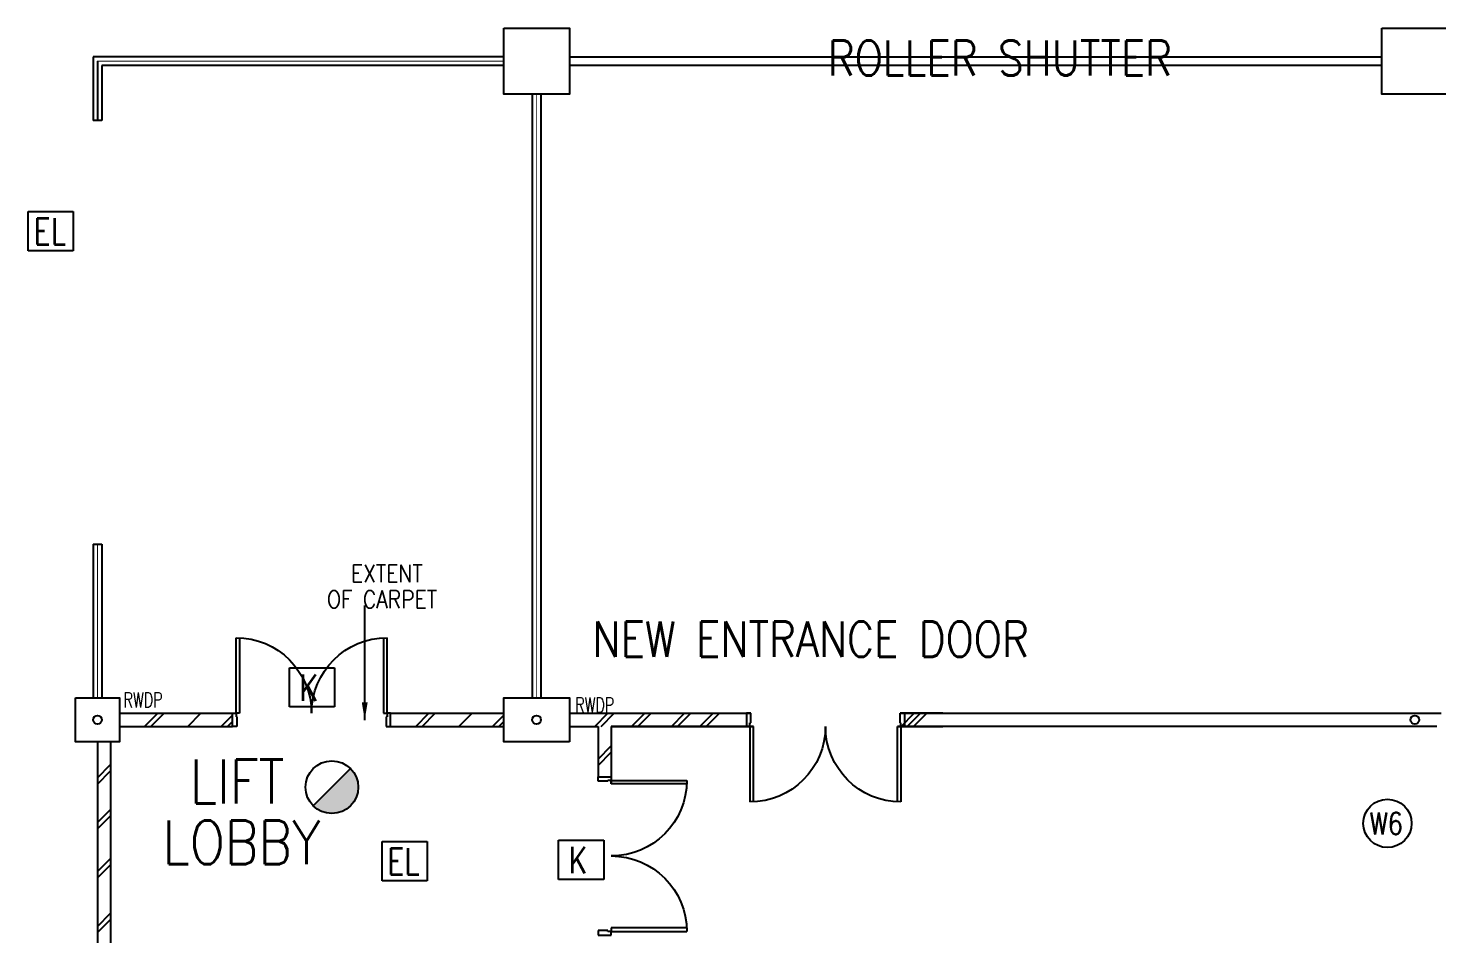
# Model space of a CAD drawing. Header units: feet. Extents: x 1613173 to 1750704, y -859418 to -757301.
# Drawn here: x 1700171 to 1716210, y -786861 to -776549 of the extents above; entities that cross this region are included whole.
import ezdxf

# ---------------------------------------------------------------- set-up
doc = ezdxf.new("R2010")
doc.units = ezdxf.units.FT
doc.header["$LTSCALE"] = 13
doc.header["$MEASUREMENT"] = 0
for name, color, linetype in [('-EL & K', 10, 'CONTINUOUS'), ('-FF', 240, 'CONTINUOUS'), ('COL', 3, 'CONTINUOUS'), ('DR', 7, 'CONTINUOUS'), ('hatch', 7, 'CONTINUOUS'), ('LINE', 7, 'CONTINUOUS'), ('NEW WALL', 7, 'CONTINUOUS'), ('RWDP', 145, 'CONTINUOUS'), ('SPEC', 7, 'CONTINUOUS'), ('T50', 4, 'CONTINUOUS'), ('WALL', 2, 'CONTINUOUS'), ('WIN', 5, 'CONTINUOUS'), ('WIN-T', 7, 'CONTINUOUS')]:
    doc.layers.add(name, color=color, linetype=linetype)
doc.styles.add('E', font='ROMANS.SHX', dxfattribs={"width": 0.9})
doc.styles.add('ROMANS', font='romans')
doc.styles.get("Standard").update_dxf_attribs({"font": 'ROMANS.SHX'})
doc.dimstyles.get("Standard").update_dxf_attribs({"dimtxt": 0.18, "dimasz": 0.18, "dimexe": 0.18, "dimexo": 0.0625, "dimgap": 0.09, "dimtad": 0, "dimtih": 1, "dimtoh": 1, "dimdec": 4, "dimzin": 0, "dimdsep": 46, "dimtxsty": 'Standard', "dimcen": 0.09, "dimadec": 0, "dimazin": 0, "dimtfac": 1, "dimtdec": 4, "dimtofl": 0, "dimtmove": 0, "dimatfit": 3, "dimfxl": 1, "dimtolj": 1, "dimtzin": 0, "dimarcsym": 0})

# ---------------------------------------------------------------- blocks, each defined once
blk = doc.blocks.new('DR-1800-B')
at = {"layer": 'DR'}
for p, q in [((-50, 0), (0, 0)), ((0, 0), (0, -150)), ((-1800, 0), (-1800, -150)), ((-1750, 0), (-1800, 0)), ((-1800, -150), (-1760, -150)), ((-1760, -150), (-1760, -110)), ((-1760, -110), (-1750, -110)), ((-1760, -150), (-1760, -1010)), ((-1720, -150), (-1760, -150)), ((-1750, -110), (-1750, 0)), ((-1720, -1009), (-1720, -150)), ((-80, -1009), (-80, -150)), ((-80, -150), (-40, -150)), ((-50, -110), (-50, 0)), ((-40, -110), (-50, -110)), ((-40, -150), (-40, -110)), ((-40, -150), (-40, -1010)), ((0, -150), (-40, -150))]:
    blk.add_line(p, q, dxfattribs=at)
for centre, start, end in [((-1760, -150), 270, 0), ((-40, -150), 180.0001, 270)]:
    blk.add_arc(centre, 860, start, end, dxfattribs=at)
blk = doc.blocks.new('SMOKE-HEAT DETECTOR')
at = {"layer": '-FF'}
blk.add_hatch(color=11, dxfattribs=at).paths.add_polyline_path([(300, 0, 0.198912), (212, 212), (-212, -212, 0.668179)])
at = {"layer": '-FF', "linetype": 'Continuous'}
blk.add_line((-212, -212), (212, 212), dxfattribs=at)
blk.add_circle((0, 0), 300, dxfattribs=at)

msp = doc.modelspace()

# ---------------------------------------------------------------- linework, layer by layer
at = {"layer": '-EL & K', "color": 0}
for p, q in [((1700171.1, -778635.7), (1700685, -778635.7)), ((1700171.1, -779082.8), (1700171.1, -778635.7)), ((1700685, -778635.7), (1700685, -779082.8)), ((1700685, -779082.8), (1700171.1, -779082.8)), ((1703146.4, -784277.4), (1703146.4, -783830.3)), ((1703146.4, -783830.3), (1703660.3, -783830.3)), ((1703660.3, -783830.3), (1703660.3, -784277.4)), ((1703660.3, -784277.4), (1703146.4, -784277.4)), ((1704201.5, -785809.1), (1704715.4, -785809.1)), ((1704201.5, -786256.2), (1704201.5, -785809.1)), ((1704715.4, -785809.1), (1704715.4, -786256.2)), ((1706210.7, -786241.6), (1706210.7, -785794.5)), ((1706210.7, -785794.5), (1706724.6, -785794.5)), ((1706724.6, -785794.5), (1706724.6, -786241.6)), ((1704715.4, -786256.2), (1704201.5, -786256.2)), ((1706724.6, -786241.6), (1706210.7, -786241.6))]:
    msp.add_line(p, q, dxfattribs=at)
at = {"layer": 'COL', "color": 0}
for points in [[(1705585.2, -776549.1), (1706335.2, -776549.1), (1706335.2, -777299.1), (1705585.2, -777299.1)], [(1715585.2, -776549.1), (1716335.2, -776549.1), (1716335.2, -777299.1), (1715585.2, -777299.1)], [(1700710.2, -784174.1), (1701210.2, -784174.1), (1701210.2, -784674.1), (1700710.2, -784674.1)], [(1706335.2, -784674.1), (1705585.2, -784674.1), (1705585.2, -784174.1), (1706335.2, -784174.1)]]:
    msp.add_lwpolyline(points, close=True, dxfattribs=at)
at = {"layer": 'COL'}
msp.add_lwpolyline([(1705585.2, -776549.1), (1706335.2, -776549.1), (1706335.2, -777299.1), (1705585.2, -777299.1)], close=True, dxfattribs=at)
at = {"layer": 'hatch', "color": 0}
for p, q in [((1701497.2, -784499.1), (1701647.2, -784349.1)), ((1701568.9, -784499.1), (1701718.9, -784349.1)), ((1701987.9, -784499.1), (1702137.9, -784349.1)), ((1702369.7, -784499.1), (1702497.7, -784371)), ((1702441.3, -784499.1), (1702497.7, -784442.7)), ((1704584.7, -784499.1), (1704734.7, -784349.1)), ((1704656.4, -784499.1), (1704806.4, -784349.1)), ((1705075.4, -784499.1), (1705225.4, -784349.1)), ((1705457.2, -784499.1), (1705585.2, -784371)), ((1705528.8, -784499.1), (1705585.2, -784442.7)), ((1706622.2, -784499.1), (1706772.2, -784349.1)), ((1706693.9, -784499.1), (1706843.9, -784349.1)), ((1707041.3, -784499.1), (1707191.3, -784349.1)), ((1707112.9, -784499.1), (1707262.9, -784349.1)), ((1707494.7, -784499.1), (1707644.7, -784349.1)), ((1707566.3, -784499.1), (1707716.3, -784349.1)), ((1707819.3, -784499.1), (1707969.3, -784349.1)), ((1707890.9, -784499.1), (1708040.9, -784349.1)), ((1710109.6, -784499.1), (1710259.6, -784349.1)), ((1710180.2, -784499.1), (1710330.2, -784349.1)), ((1710181.2, -784499.1), (1710331.2, -784349.1)), ((1710251.9, -784499.1), (1710401.9, -784349.1)), ((1706660.2, -784871.3), (1706810.2, -784721.3)), ((1706660.2, -784943), (1706810.2, -784793)), ((1700960.2, -785083.3), (1701110.2, -784933.3)), ((1700960.2, -785154.9), (1701110.2, -785004.9)), ((1700960.2, -785594.1), (1701110.2, -785444.1)), ((1700960.2, -785665.7), (1701110.2, -785515.7)), ((1700960.2, -786152.8), (1701110.2, -786002.8)), ((1700960.2, -786224.4), (1701110.2, -786074.4)), ((1700960.2, -786775.3), (1701110.2, -786625.3)), ((1700960.2, -786846.9), (1701110.2, -786696.9))]:
    msp.add_line(p, q, dxfattribs=at)
at = {"layer": 'NEW WALL', "color": 0}
for p, q in [((1705585.2, -776873.9), (1700910.2, -776873.9)), ((1700910.2, -776873.9), (1700910.2, -777601.2)), ((1700960.2, -776924.1), (1700960.2, -777601.2)), ((1705585.2, -776975.8), (1701010.2, -776975.8)), ((1701010.2, -776975.8), (1701010.2, -777601.2)), ((1705910.2, -777299.1), (1705910.2, -780349.1)), ((1706010.2, -777299.1), (1706010.2, -780349.1)), ((1701010.2, -777601.2), (1700910.2, -777601.2))]:
    msp.add_line(p, q, dxfattribs=at)
at = {"layer": 'NEW WALL'}
for p, q in [((1705585.2, -776873.9), (1700910.2, -776873.9)), ((1700910.2, -776873.9), (1700910.2, -777601.2)), ((1700960.2, -776924.1), (1700960.2, -777601.2)), ((1705585.2, -776975.8), (1701010.2, -776975.8)), ((1701010.2, -776975.8), (1701010.2, -777601.2)), ((1705910.2, -777299.1), (1705910.2, -784174.1)), ((1706010.2, -777299.1), (1706010.2, -784174.1)), ((1701010.2, -777601.2), (1700910.2, -777601.2))]:
    msp.add_line(p, q, dxfattribs=at)
at = {"layer": 'NEW WALL', "color": 0, "const_width": 10, "flags": 128}
for points in [[(1705585.2, -776924.1), (1700955.4, -776924.1)], [(1700960.2, -777601.2), (1700960.2, -776924.1)], [(1705960.2, -780349.1), (1705960.2, -777299.1)]]:
    msp.add_lwpolyline(points, dxfattribs=at)
at = {"layer": 'NEW WALL', "const_width": 10, "flags": 128}
for points in [[(1705585.2, -776924.1), (1700955.4, -776924.1)], [(1700960.2, -777601.2), (1700960.2, -776924.1)], [(1705960.2, -784174.1), (1705960.2, -777299.1)]]:
    msp.add_lwpolyline(points, dxfattribs=at)
at = {"layer": 'RWDP', "color": 0}
for centre in [(1700960.2, -784423.2), (1705960.2, -784423.2), (1715960.2, -784423.2)]:
    msp.add_circle(centre, 50, dxfattribs=at)
at = {"layer": 'WALL', "color": 7, "linetype": 'Continuous'}
for p, q in [((1706335.2, -776874.1), (1715585.2, -776874.1)), ((1715585.2, -776974.1), (1706335.2, -776974.1)), ((1706335.2, -784349.1), (1708349, -784349.1)), ((1708349, -784349.1), (1708399, -784349.1)), ((1710585.2, -784349.1), (1710099, -784349.1)), ((1708389, -784499.1), (1706810.2, -784499.1)), ((1710585.2, -784499.1), (1710149, -784499.1))]:
    msp.add_line(p, q, dxfattribs=at)
at = {"layer": 'WALL', "color": 0}
for p, q in [((1705910.2, -780349.1), (1705910.2, -780499.1)), ((1701210.2, -784349.1), (1702497.7, -784349.1)), ((1704297.7, -784349.1), (1705585.2, -784349.1)), ((1706335.2, -784349.1), (1708399, -784349.1)), ((1710585.2, -784349.1), (1710099, -784349.1)), ((1710099, -784349.1), (1716260.2, -784349.1)), ((1701210.2, -784499.1), (1702497.7, -784499.1)), ((1704297.7, -784499.1), (1705585.2, -784499.1)), ((1706335.2, -784499.1), (1706660.2, -784499.1)), ((1706660.2, -784499.1), (1706660.2, -785074.1)), ((1706810.2, -784499.1), (1706810.2, -785154.1)), ((1706810.2, -784499.1), (1708429, -784499.1)), ((1710069, -784499.1), (1710585.2, -784499.1)), ((1716210.2, -784499.1), (1710069, -784499.1)), ((1700960.2, -784674.1), (1700960.2, -787449.1)), ((1701110.2, -784674.1), (1701110.2, -787449.1))]:
    msp.add_line(p, q, dxfattribs=at)
at = {"layer": 'WIN', "color": 0}
for p, q in [((1700910.2, -782424.1), (1700910.2, -784174.1)), ((1700910.2, -782424.1), (1701010.2, -782424.1)), ((1701010.2, -782424.1), (1701010.2, -784174.1))]:
    msp.add_line(p, q, dxfattribs=at)
at = {"layer": 'WIN', "color": 0, "const_width": 10, "flags": 128}
msp.add_lwpolyline([(1700960.2, -784174.1), (1700960.2, -782424.1)], dxfattribs=at)
at = {"layer": 'WIN-T', "color": 0}
msp.add_circle((1715647.7, -785602.6), 275, dxfattribs=at)

# ---------------------------------------------------------------- block references
at = {"layer": '-FF', "color": 0}
msp.add_blockref('SMOKE-HEAT DETECTOR', (1703629.6, -785190.9), dxfattribs=at)
at = {"layer": 'WALL', "color": 0, "xscale": -1}
for p, rotation in [((1704297.7, -784499.1), 180), ((1706660.2, -786874.1), 90)]:
    msp.add_blockref('DR-1800-B', p, dxfattribs=dict(at, rotation=rotation))
at = {"layer": 'WALL', "xscale": -1}
msp.add_blockref('DR-1800-B', (1708349, -784349.1), dxfattribs=at)

# ---------------------------------------------------------------- texts
at = {"layer": '-EL & K', "color": 0, "style": 'E', "width": 0.8}
for s, p in [('EL', (1700232.6, -779012.8)), ('K', (1703257.8, -784207.4)), ('EL', (1704259, -786186.3)), ('K', (1706322.2, -786171.6))]:
    msp.add_text(s, height=300, dxfattribs=at).set_placement(p)
at = {"layer": 'RWDP', "color": 0, "style": 'ROMANS', "width": 0.7}
for p in [(1701256.4, -784282.2), (1706399.7, -784340.4)]:
    msp.add_text('RWDP', height=170, dxfattribs=at).set_placement(p)
at = {"layer": 'SPEC', "color": 0, "style": 'ROMANS', "width": 0.85}
for s, p in [('EXTENT', (1703847.2, -782858.1)), ('OF CARPET', (1703573.3, -783151.6))]:
    msp.add_text(s, height=200, dxfattribs=at).set_placement(p)
at = {"layer": 'T50', "color": 0, "style": 'ROMANS', "width": 0.85}
for s, height, p in [('ROLLER SHUTTER', 400, (1709276, -777089.6)), ('NEW ENTRANCE DOOR', 400, (1706596.1, -783705.3)), ('LIFT', 500, (1702012.9, -785376)), ('LOBBY', 500, (1701699.9, -786068.4))]:
    msp.add_text(s, height=height, dxfattribs=at).set_placement(p)
at = {"layer": 'WIN-T', "color": 0, "style": 'ROMANS', "width": 0.8}
msp.add_text('W6', height=250, dxfattribs=at).set_placement((1715447, -785728.5))

# ---------------------------------------------------------------- leaders
at = {"layer": 'LINE', "color": 0}
msp.add_leader([(1704003.1, -784426.7), (1704003.1, -783120.7)], dimstyle='Standard', override={"dimscale": 100, "dimtxt": 2, "dimasz": 2, "dimexe": 1.5, "dimexo": 1.5, "dimgap": 1, "dimtad": 0, "dimtih": 0, "dimtoh": 0, "dimdec": 0, "dimtxsty": 'ROMANS', "dimcen": 0, "dimdle": 1.5, "dimclrd": 7, "dimclre": 7, "dimclrt": 7, "dimtdec": 0, "dimtmove": 2}, dxfattribs=at)

doc.saveas('drawing.dxf')
